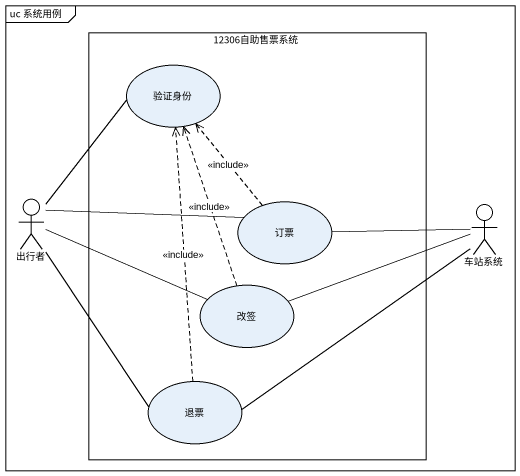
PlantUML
@startuml
mainframe uc 系统用例
rectangle "12306自助售票系统" as r12306自助售票系统 {
  usecase 验证身份
  usecase 订票
  usecase 改签
  usecase 退票
}
actor 出行者
actor 车站系统
出行者 -up- 验证身份
出行者 -right- 订票
出行者 -right- 改签
出行者 -- 退票
订票 .up.> 验证身份 : <<include>>
订票 -right- 车站系统
改签 .up.> 验证身份 : <<include>>
改签 -right- 车站系统
退票 .up.> 验证身份 : <<include>>
退票 -right- 车站系统
@enduml
